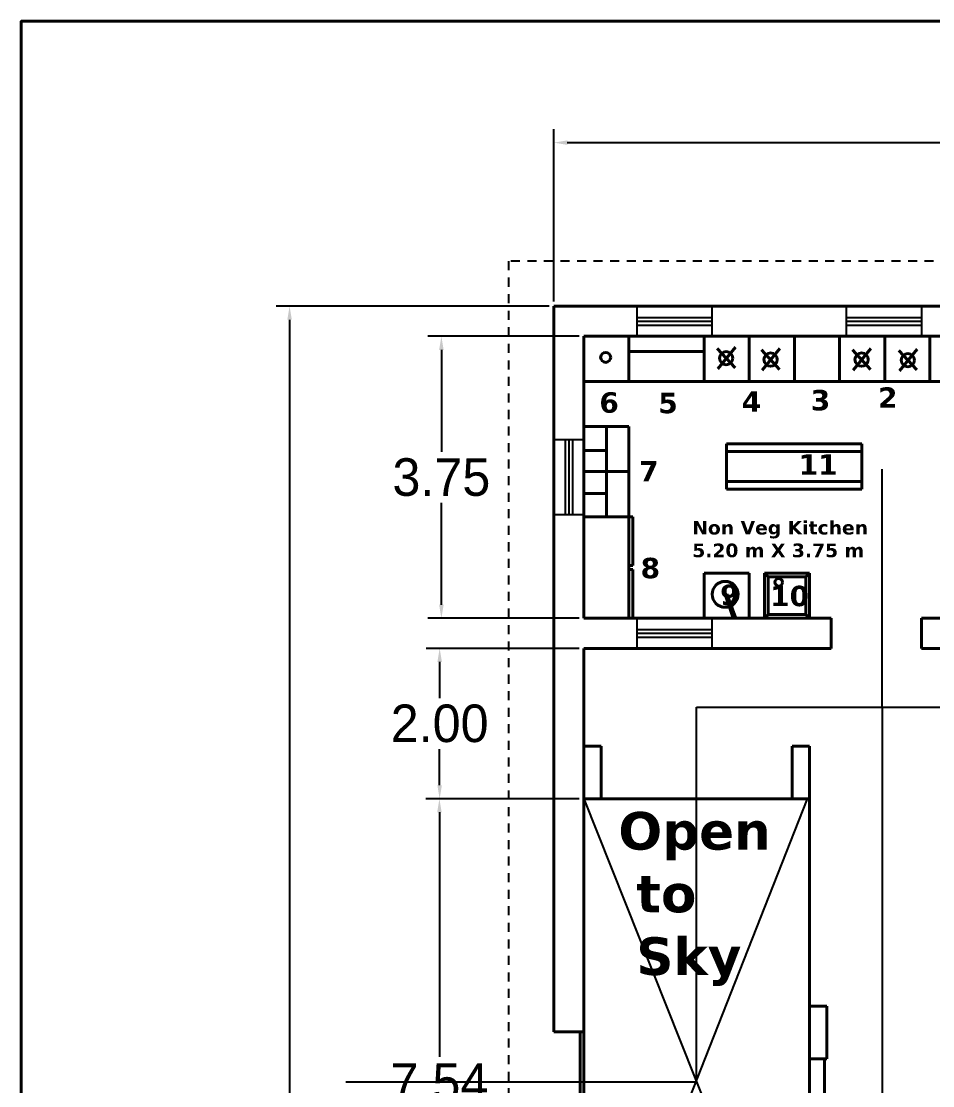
# Model space of a CAD drawing. Header units: inches. Extents: x 23 to 232, y -46 to 52.
# Drawn here: x 69.87 to 81.99, y -19.63 to -5.47 of the extents above; entities that cross this region are included whole.
import ezdxf

# ---------------------------------------------------------------- set-up
doc = ezdxf.new("R2010")
doc.units = ezdxf.units.IN
doc.header["$MEASUREMENT"] = 0
doc.linetypes.add('ACAD_ISO02W100', pattern=[15, 12, -3])
doc.dimstyles.get("Standard").update_dxf_attribs({"dimtxt": 0.18, "dimasz": 0.18, "dimexe": 0.18, "dimexo": 0.0625, "dimgap": 0.09, "dimtad": 0, "dimtih": 1, "dimtoh": 1, "dimdec": 4, "dimzin": 0, "dimdsep": 46, "dimtxsty": 'Standard', "dimcen": 0.09, "dimadec": 0, "dimazin": 0, "dimtfac": 1, "dimtdec": 4, "dimtofl": 0, "dimtmove": 0, "dimatfit": 3, "dimfxl": 1, "dimtolj": 1, "dimtzin": 0, "dimarcsym": 0})

# ---------------------------------------------------------------- blocks, each defined once
blk = doc.blocks.new('*D17')
at = {"color": 0, "lineweight": -2}
for p, q in [((76.886, -9.264), (73.257, -9.264)), ((73.437, -9.444), (73.437, -21.057)), ((73.437, -33.124), (73.437, -21.737)), ((76.886, -33.304), (73.257, -33.304))]:
    blk.add_line(p, q, dxfattribs=at)
at = {"color": 0}
for points in [[(73.407, -9.444), (73.467, -9.444), (73.437, -9.264)], [(73.407, -33.124), (73.467, -33.124), (73.437, -33.304)]]:
    blk.add_solid(points, dxfattribs=at)
at = {"layer": 'Defpoints', "color": 0}
for p in [(73.437, -9.264), (76.949, -9.264), (76.949, -33.304)]:
    blk.add_point(p, dxfattribs=at)
at = {"color": 0, "insert": (73.437, -21.397), "char_height": 0.5, "attachment_point": 5}
blk.add_mtext('\\A1;24.04', dxfattribs=at)
blk = doc.blocks.new('*D18')
at = {"color": 0, "lineweight": -2}
for p, q in [((76.949, -9.201), (76.949, -6.908)), ((134.639, -9.201), (134.639, -6.908)), ((77.129, -7.088), (104.704, -7.088)), ((134.459, -7.088), (106.884, -7.088))]:
    blk.add_line(p, q, dxfattribs=at)
at = {"color": 0}
for points in [[(77.129, -7.058), (77.129, -7.118), (76.949, -7.088)], [(134.459, -7.058), (134.459, -7.118), (134.639, -7.088)]]:
    blk.add_solid(points, dxfattribs=at)
at = {"layer": 'Defpoints', "color": 0}
for p in [(134.639, -7.088), (76.949, -9.264), (134.639, -9.264)]:
    blk.add_point(p, dxfattribs=at)
at = {"color": 0, "insert": (105.794, -7.088), "char_height": 0.5, "attachment_point": 5}
blk.add_mtext('\\A1;57.69', dxfattribs=at)
blk = doc.blocks.new('*D25')
at = {"color": 0, "lineweight": -2}
for p, q in [((77.286, -15.814), (75.249, -15.814)), ((75.429, -15.994), (75.429, -19.244)), ((75.429, -23.174), (75.429, -19.924)), ((77.286, -23.354), (75.249, -23.354))]:
    blk.add_line(p, q, dxfattribs=at)
at = {"color": 0}
for points in [[(75.399, -15.994), (75.459, -15.994), (75.429, -15.814)], [(75.399, -23.174), (75.459, -23.174), (75.429, -23.354)]]:
    blk.add_solid(points, dxfattribs=at)
at = {"layer": 'Defpoints', "color": 0}
for p in [(75.429, -15.814), (77.349, -15.814), (77.349, -23.354)]:
    blk.add_point(p, dxfattribs=at)
at = {"color": 0, "insert": (75.429, -19.584), "char_height": 0.5, "attachment_point": 5}
blk.add_mtext('\\A1;7.54', dxfattribs=at)
blk = doc.blocks.new('*D27')
at = {"color": 0, "lineweight": -2}
for p, q in [((77.286, -13.814), (75.252, -13.814)), ((75.432, -13.994), (75.432, -14.474)), ((75.432, -15.634), (75.432, -15.154)), ((77.286, -15.814), (75.252, -15.814))]:
    blk.add_line(p, q, dxfattribs=at)
at = {"color": 0}
for points in [[(75.402, -13.994), (75.462, -13.994), (75.432, -13.814)], [(75.402, -15.634), (75.462, -15.634), (75.432, -15.814)]]:
    blk.add_solid(points, dxfattribs=at)
at = {"layer": 'Defpoints', "color": 0}
for p in [(77.349, -13.814), (75.432, -15.814), (77.349, -15.814)]:
    blk.add_point(p, dxfattribs=at)
at = {"color": 0, "insert": (75.432, -14.814), "char_height": 0.5, "attachment_point": 5}
blk.add_mtext('\\A1;2.00', dxfattribs=at)
blk = doc.blocks.new('*D28')
at = {"color": 0, "lineweight": -2}
for p, q in [((77.286, -9.664), (75.275, -9.664)), ((75.455, -9.844), (75.455, -11.199)), ((75.455, -13.234), (75.455, -11.879)), ((77.286, -13.414), (75.275, -13.414))]:
    blk.add_line(p, q, dxfattribs=at)
at = {"color": 0}
for points in [[(75.425, -9.844), (75.485, -9.844), (75.455, -9.664)], [(75.425, -13.234), (75.485, -13.234), (75.455, -13.414)]]:
    blk.add_solid(points, dxfattribs=at)
at = {"layer": 'Defpoints', "color": 0}
for p in [(75.455, -9.664), (77.349, -9.664), (77.349, -13.414)]:
    blk.add_point(p, dxfattribs=at)
at = {"color": 0, "insert": (75.455, -11.539), "char_height": 0.5, "attachment_point": 5}
blk.add_mtext('\\A1;3.75', dxfattribs=at)

msp = doc.modelspace()

# ---------------------------------------------------------------- linework, layer by layer
at = {"linetype": 'ACAD_ISO02W100', "ltscale": 0.01}
for p, q in [((135.23885, -8.66363), (76.34885, -8.66363)), ((76.34885, -8.66363), (76.34885, -33.90363))]:
    msp.add_line(p, q, dxfattribs=at)
at = {"lineweight": 40}
for p, q in [((76.94885, -18.91363), (76.94885, -9.26363)), ((76.94885, -9.26363), (101.64885, -9.26363)), ((77.34885, -13.41363), (80.63657, -13.41363)), ((80.63657, -13.41363), (80.63657, -13.81363)), ((81.83657, -13.41363), (82.54885, -13.41363)), ((81.83657, -13.41363), (81.83657, -13.81363)), ((77.34885, -18.91363), (77.34885, -13.81363)), ((77.34885, -13.81363), (80.63657, -13.81363)), ((77.59885, -13.81363), (77.34885, -13.81363)), ((77.34885, -13.81363), (77.34885, -14.31363)), ((81.83657, -13.81363), (83.41411, -13.81363)), ((77.34885, -15.31363), (77.34885, -15.81363)), ((77.34885, -15.47363), (77.34885, -15.97363)), ((76.94885, -18.91363), (76.94885, -15.81363)), ((77.34885, -15.81363), (80.34885, -15.81363)), ((77.34885, -15.81363), (77.59885, -15.81363)), ((77.54885, -15.81363), (77.34885, -15.81363)), ((80.31885, -15.81363), (80.11885, -15.81363)), ((80.34885, -18.57363), (80.34885, -15.81363)), ((76.94885, -18.91363), (77.34885, -18.91363)), ((77.29885, -21.13363), (77.29885, -18.91363)), ((77.34885, -21.13363), (77.34885, -18.91363)), ((80.34885, -23.35363), (80.34885, -19.27363)), ((80.54885, -19.27363), (80.34885, -19.27363)), ((80.54885, -20.59363), (80.54885, -19.27363))]:
    msp.add_line(p, q, dxfattribs=at)
at = {"color": 6}
for p, q in [((78.05192, -9.26363), (78.05192, -9.66363)), ((79.05192, -9.26363), (79.05192, -9.66363)), ((80.83657, -9.26363), (80.83657, -9.66363)), ((81.83657, -9.26363), (81.83657, -9.66363)), ((78.05192, -9.41363), (79.05192, -9.41363)), ((78.05192, -9.46363), (79.05192, -9.46363)), ((80.83657, -9.41363), (81.83657, -9.41363)), ((80.83657, -9.46363), (81.83657, -9.46363)), ((78.05192, -9.51363), (79.05192, -9.51363)), ((80.83657, -9.51363), (81.83657, -9.51363)), ((77.34885, -11.03863), (76.94885, -11.03863)), ((77.09885, -11.03863), (77.09885, -12.03863)), ((77.14885, -11.03863), (77.14885, -12.03863)), ((77.19885, -11.03863), (77.19885, -12.03863)), ((77.34885, -12.03863), (76.94885, -12.03863)), ((78.05192, -13.41363), (78.05192, -13.81363)), ((79.05192, -13.41363), (79.05192, -13.81363)), ((78.05192, -13.56363), (79.05192, -13.56363)), ((78.05192, -13.61363), (79.05192, -13.61363)), ((78.05192, -13.66363), (79.05192, -13.66363))]:
    msp.add_line(p, q, dxfattribs=at)
at = {"color": 3, "lineweight": 40}
for p, q in [((77.34885, -13.41363), (77.34885, -9.66363)), ((77.34885, -9.66363), (82.54885, -9.66363)), ((77.94885, -10.26363), (77.94885, -9.66363)), ((78.94885, -10.26363), (78.94885, -9.66363)), ((79.54885, -10.26363), (79.54885, -9.66363)), ((80.14885, -10.26363), (80.14885, -9.66363)), ((80.74885, -10.26363), (80.74885, -9.66363)), ((81.34885, -10.26363), (81.34885, -9.66363)), ((81.94885, -10.26363), (81.94885, -9.66363)), ((77.94885, -9.86363), (78.94885, -9.86363)), ((79.12172, -9.82406), (79.35978, -10.08495)), ((79.36362, -9.80872), (79.1294, -10.09646)), ((79.71304, -9.84324), (79.9511, -10.10414)), ((79.95494, -9.8279), (79.72072, -10.11565)), ((80.92256, -9.84324), (81.16062, -10.10414)), ((81.16446, -9.8279), (80.93024, -10.11565)), ((81.53692, -9.85092), (81.77498, -10.11181)), ((81.77882, -9.83557), (81.54459, -10.12332)), ((77.34885, -10.26363), (82.54885, -10.26363)), ((77.34885, -10.86363), (77.94885, -10.86363)), ((77.64885, -12.06363), (77.64885, -10.86363)), ((77.94885, -13.41363), (77.94885, -10.86363)), ((79.24584, -11.09582), (79.24584, -11.69582)), ((81.04584, -11.09582), (79.24584, -11.09582)), ((81.04584, -11.69582), (81.04584, -11.09582)), ((77.64885, -11.18413), (77.34885, -11.18413)), ((81.04584, -11.19582), (79.24584, -11.19582)), ((77.34885, -11.46363), (77.94885, -11.46363)), ((79.24584, -11.59582), (81.04584, -11.59582)), ((79.24584, -11.69582), (81.04584, -11.69582)), ((77.64885, -11.75458), (77.34885, -11.75458)), ((77.34885, -12.06363), (77.99885, -12.06363)), ((77.99885, -12.71363), (77.99885, -12.06363)), ((77.94885, -12.71363), (77.99885, -12.71363)), ((77.94885, -12.76363), (77.99885, -12.76363)), ((77.99885, -13.41363), (77.99885, -12.76363)), ((78.94885, -12.81363), (78.94885, -13.41363)), ((79.54885, -12.81363), (78.94885, -12.81363)), ((79.54885, -12.81363), (79.54885, -13.41363)), ((79.74885, -12.81363), (80.34885, -12.81363)), ((79.74885, -12.81363), (79.74885, -13.41363)), ((79.79885, -12.86363), (79.74885, -12.81363)), ((79.79885, -12.86363), (80.29885, -12.86363)), ((79.79885, -12.86363), (79.79885, -13.36363)), ((80.29885, -12.86363), (80.34885, -12.81363)), ((80.29885, -12.86363), (80.29885, -13.36363)), ((80.34885, -12.81363), (80.34885, -13.41363)), ((79.22805, -13.09698), (79.33547, -13.41363)), ((79.37015, -13.41363), (79.24997, -13.08955)), ((79.74885, -13.41363), (79.79885, -13.36363)), ((79.79885, -13.36363), (80.29885, -13.36363)), ((80.29885, -13.36363), (80.34885, -13.41363))]:
    msp.add_line(p, q, dxfattribs=at)
at = {"color": 2}
for q in [(81.31521, -11.42945), (81.31521, -22.81736)]:
    msp.add_line((81.31521, -14.59487), q, dxfattribs=at)
for p, q in [((79.24997, -13.08955), (79.22805, -13.09698)), ((80.31885, -15.81363), (77.34885, -23.35363)), ((77.34885, -15.81363), (80.34885, -23.35363))]:
    msp.add_line(p, q)
at = {"color": 5}
for p, q in [((78.84885, -19.58363), (78.84885, -14.59487)), ((78.84885, -14.59487), (86.59404, -14.59487)), ((78.84885, -19.58363), (74.18426, -19.58363))]:
    msp.add_line(p, q, dxfattribs=at)
at = {"color": 1, "lineweight": 40}
for p, q in [((77.34885, -15.81363), (77.34885, -15.11363)), ((77.34885, -15.11363), (77.57885, -15.11363)), ((77.57885, -15.11363), (77.57885, -15.81363)), ((80.11885, -15.81363), (80.11885, -15.11363)), ((80.11885, -15.11363), (80.34885, -15.11363)), ((80.34885, -15.11363), (80.34885, -15.81363)), ((77.57885, -15.81363), (77.34885, -15.81363)), ((80.34885, -15.81363), (80.11885, -15.81363)), ((80.34885, -19.27363), (80.34885, -18.57363)), ((80.34885, -18.57363), (80.57885, -18.57363)), ((80.57885, -18.57363), (80.57885, -19.27363)), ((80.57885, -19.27363), (80.34885, -19.27363))]:
    msp.add_line(p, q, dxfattribs=at)
at = {"lineweight": 40}
msp.add_lwpolyline([(138.19324, -5.47423), (69.87022, -5.47423), (69.87022, -45.82544), (138.19324, -45.82544)], close=True, dxfattribs=at)
at = {"color": 3, "lineweight": 40}
for centre, radius in [((77.63943, -9.94373), 0.06674), ((79.24075, -9.95451), 0.08824), ((79.83207, -9.97369), 0.08824), ((81.04159, -9.97369), 0.08824), ((81.65595, -9.98136), 0.08824), ((79.22743, -13.09515), 0.17219), ((79.94091, -12.93444), 0.05056)]:
    msp.add_circle(centre, radius, dxfattribs=at)

# ---------------------------------------------------------------- texts
at = {"attachment_point": 1}
for s, insert, char_height, width in [('{\\fVerdana|b1|i0|c0|p34;6}', (77.55494, -10.40833), 0.2715054, 0.4973482), ('{\\fVerdana|b1|i0|c0|p34;5}', (78.33911, -10.41497), 0.2715054, 0.4973482), ('{\\fVerdana|b1|i0|c0|p34;4}', (79.44852, -10.39575), 0.2715054, 0.4973482), ('{\\fVerdana|b1|i0|c0|p34;3}', (80.36551, -10.37716), 0.2715054, 0.4973482), ('{\\fVerdana|b1|i0|c0|p34;2}', (81.25978, -10.34306), 0.2715054, 0.4973482), ('{\\fVerdana|b1|i0|c0|p34;7}', (78.08355, -11.32221), 0.2715054, 0.4973482), ('{\\fVerdana|b1|i0|c0|p34;11}', (80.20496, -11.23419), 0.2715054, 0.4973482), ('{\\fVerdana|b1|i0|c0|p34;8}', (78.10326, -12.60984), 0.2715054, 0.4973482), ('{\\fVerdana|b1|i0|c0|p34;9}', (79.15966, -12.96608), 0.2715054, 0.4973482), ('{\\fVerdana|b1|i0|c0|p34;10}', (79.82492, -12.98101), 0.2715054, 0.4973482), ('{\\fVerdana|b1|i0|c0|p34;Open\\P to\\P Sky}', (77.80766, -15.98986), 0.5, 7.2219001)]:
    msp.add_mtext(s, dxfattribs=dict(at, insert=insert, char_height=char_height, width=width))
at = {"color": 1, "lineweight": 40, "insert": (78.79009, -12.11793), "char_height": 0.1814051, "width": 2.5467002, "attachment_point": 1}
msp.add_mtext('{\\fVerdana|b1|i0|c0|p34;Non Veg Kitchen\\P5.20 m X 3.75 m}', dxfattribs=at)

# ---------------------------------------------------------------- dimensions: what is measured, and where the dimension line sits
dim = msp.add_linear_dim(base=(134.63885, -7.08794), p1=(76.94885, -9.26363), p2=(134.63885, -9.26363), dimstyle='Standard', override={"dimtxt": 0.5, "dimdec": 2})
dim.commit()
dim.dimension.update_dxf_attribs({"geometry": '*D18', "text_midpoint": (105.79385, -7.08794)})
dim = msp.add_linear_dim(base=(73.43688, -9.26363), p1=(76.94885, -33.30363), p2=(76.94885, -9.26363), angle=90, dimstyle='Standard', override={"dimtxt": 0.5, "dimdec": 2})
dim.commit()
dim.dimension.update_dxf_attribs({"geometry": '*D17', "text_midpoint": (73.43688, -21.39704), "dimtype": 160})
for base, p1, p2, picture, middle in [((75.45536, -9.66363), (77.34885, -13.41363), (77.34885, -9.66363), '*D28', (75.45536, -11.53863)), ((75.4321, -15.81363), (77.34885, -13.81363), (77.34885, -15.81363), '*D27', (75.4321, -14.81363)), ((75.42903, -15.81363), (77.34885, -23.35363), (77.34885, -15.81363), '*D25', (75.42903, -19.58363))]:
    dim = msp.add_linear_dim(base=base, p1=p1, p2=p2, angle=90, dimstyle='Standard', override={"dimtxt": 0.5, "dimdec": 2})
    dim.commit()
    dim.dimension.update_dxf_attribs({"geometry": picture, "text_midpoint": middle})

doc.saveas('drawing.dxf')
